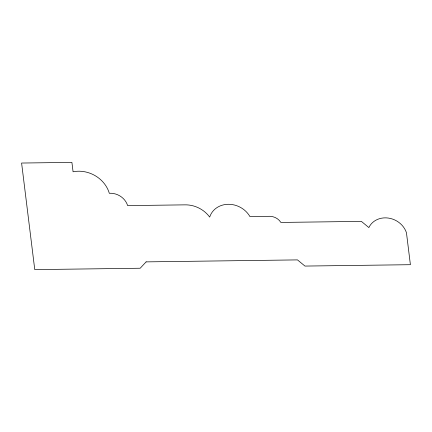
<?xml version="1.0" encoding="UTF-8"?>
<svg xmlns="http://www.w3.org/2000/svg" width="432" height="432" viewBox="0 0 432 432"><rect width="100%" height="100%" fill="white"/><g stroke="black" fill="none" stroke-linecap="round" stroke-linejoin="round"><path stroke-width="0.65" d="M146.124 261.878L140.195 268.234L34.76 269.617L21.6 163.042L71.906 162.383L73.073 171.785A29.252 25.801 26.8 0 1 109.318 193.288A16.573 14.618 26.8 0 1 127.634 205.61L184.653 204.86A27.07 23.879 26.8 0 1 209.677 217.091A22.459 19.813 26.8 0 1 228.253 204.287A22.459 19.813 26.8 0 1 249.928 216.562L270.049 216.302A11.999 10.584 26.8 0 1 280.886 222.437L361.379 221.384L368.863 227.567A20.493 18.074 26.8 0 1 388.292 218.057A20.493 18.074 26.8 0 1 406.458 232.751L410.4 264.697L304.965 266.074L297.486 259.897L146.124 261.878"/></g></svg>
